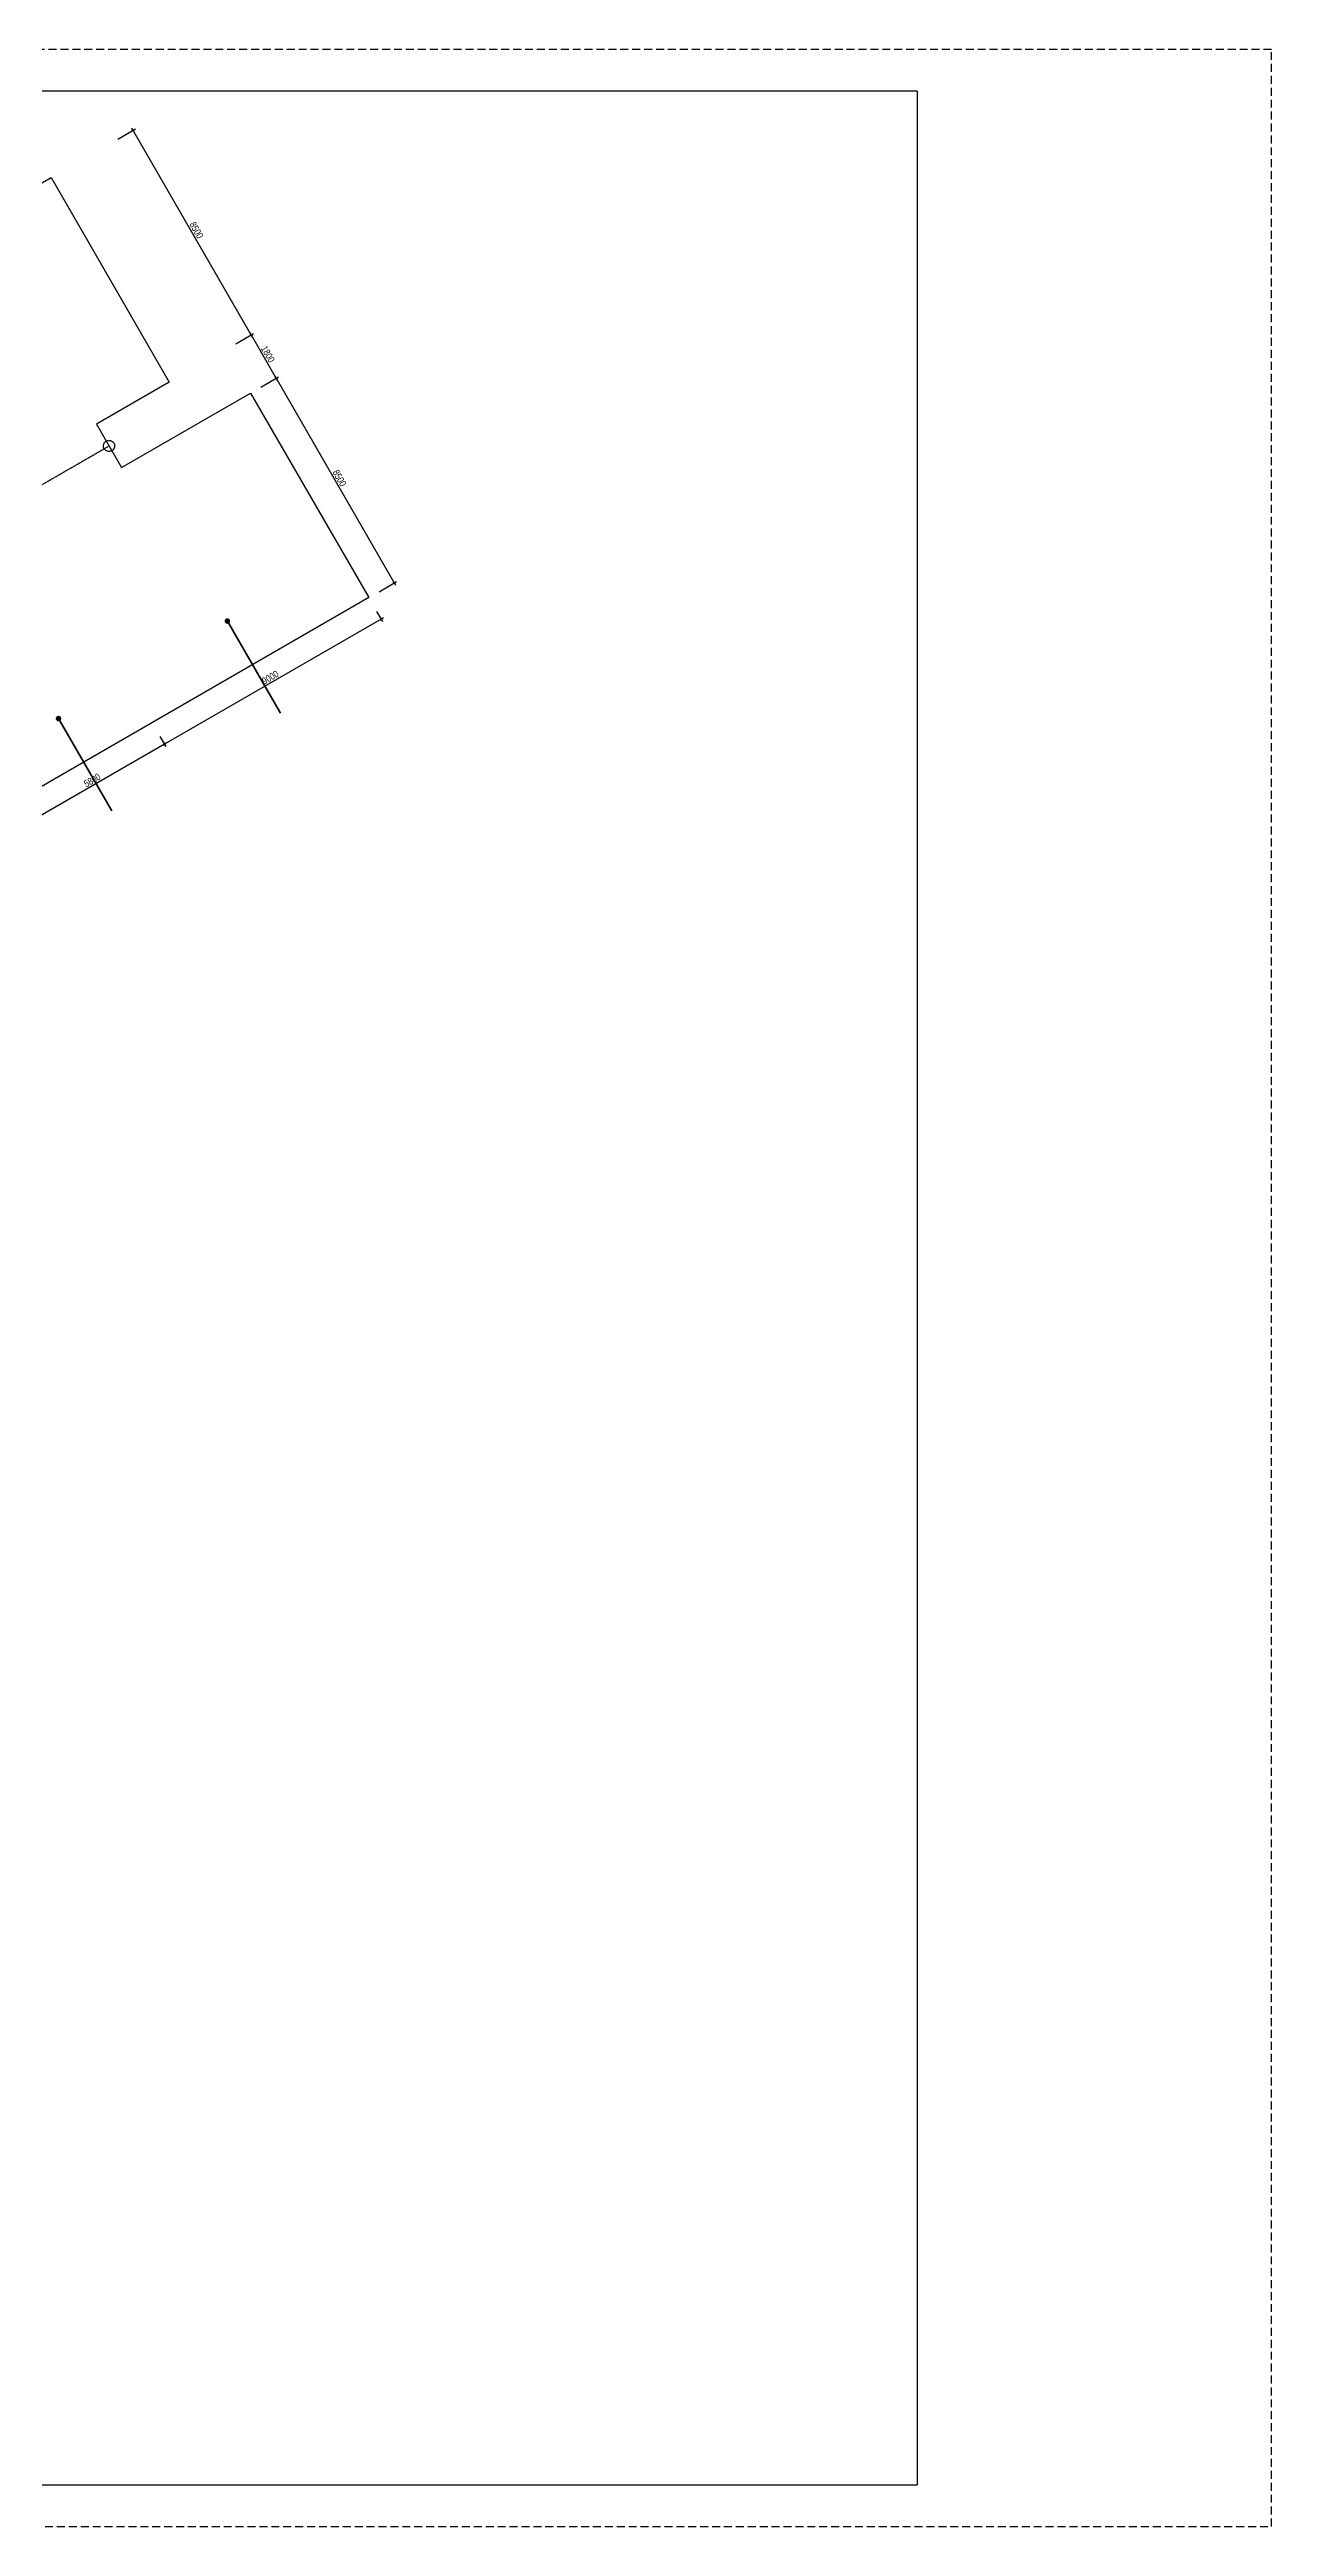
# Model space of a CAD drawing. Header units: millimetres. Extents: x 43 to 126043, y -89269 to -169.
# Drawn here: x 82072 to 126043, y -89269 to -169 of the extents above; entities that cross this region are included whole.
import ezdxf

# ---------------------------------------------------------------- set-up
doc = ezdxf.new("R2010")
doc.units = ezdxf.units.MM
doc.linetypes.add('HIDDEN', pattern=[9.525, 6.35, -3.175])
doc.layers.get('0').update_dxf_attribs({"color": 231})
doc.layers.get('DefPoints').update_dxf_attribs({"color": 191})
doc.layers.add('A-SHBD', color=7, linetype='Continuous', lineweight=35)
doc.layers.add('MDI-BAO', color=1, linetype='Continuous')
doc.layers.add('S-DIM', color=231, linetype='Continuous')
doc.layers.add('MDI-HANHLANG', color=5, linetype='HIDDEN', plot=False)
doc.styles.add('250602-MB CO CAU CĂN HO X1-3A-1$0$style1', font='arial.ttf')
doc.styles.add('VTK_Arial', font='arial.ttf', dxfattribs={"width": 0.8})
doc.dimstyles.new('250602-MB CO CAU CĂN HO X1-3A-1$0$Dim_50', dxfattribs={"dimscale": 50, "dimtxt": 2, "dimasz": 1.5, "dimexe": 1, "dimexo": 0, "dimgap": 1, "dimtad": 1, "dimdec": 0, "dimlfac": -1, "dimzin": 12, "dimdsep": 46, "dimtxsty": '250602-MB CO CAU CĂN HO X1-3A-1$0$style1', "dimblk1": '250602-MB CO CAU CĂN HO X1-3A-1$0$_ARCHTICK', "dimblk2": '250602-MB CO CAU CĂN HO X1-3A-1$0$_ARCHTICK', "dimsah": 1, "dimcen": 1.5, "dimdle": 1.5, "dimclrd": 256, "dimclre": 256, "dimclrt": 2, "dimadec": 1, "dimazin": 3, "dimtm": 1e-09, "dimtfac": 0.416667, "dimtdec": 0, "dimtix": 1, "dimtmove": 2, "dimatfit": 3, "dimfxl": 7, "dimfxlon": 1, "dimtolj": 1, "dimtzin": 0, "dimlwd": -1, "dimlwe": -1, "dimarcsym": 1})
doc.dimstyles.new('A-2.5-DIM100', dxfattribs={"dimscale": 100, "dimtxt": 2.5, "dimasz": 1, "dimexe": 1, "dimexo": 0, "dimgap": 0.5, "dimtad": 1, "dimdec": 0, "dimzin": 12, "dimdsep": 46, "dimtxsty": 'VTK_Arial', "dimblk": 'ARCHTICK', "dimcen": 0, "dimdle": 1, "dimclrd": 256, "dimclre": 256, "dimclrt": 7, "dimadec": 1, "dimazin": 3, "dimtfac": 1, "dimtdec": 0, "dimtmove": 0, "dimatfit": 2, "dimfxl": 20, "dimtolj": 1, "dimtzin": 0, "dimlwd": -1, "dimlwe": -1, "dimarcsym": 0})

# ---------------------------------------------------------------- blocks, each defined once
blk = doc.blocks.new('VTK-A1_BoKhungTen')
at = {"layer": 'DefPoints', "linetype": 'HIDDEN', "ltscale": 0.3}
blk.add_lwpolyline([(0, -594), (840, -594), (840, 0), (0, 0)], close=True, dxfattribs=at)
at = {"layer": 'DefPoints'}
for points in [[(755, -10), (30, -10), (30, -584), (755, -584)], [(755, -10), (755, -584)]]:
    blk.add_lwpolyline(points, dxfattribs=at)
blk = doc.blocks.new('250602-MB CO CAU CĂN HO X1-3A-1$0$_ARCHTICK')
at = {"color": 0, "linetype": 'ByBlock', "const_width": 0.15}
blk.add_lwpolyline([(-0.5, -0.5), (0.5, 0.5)], dxfattribs=at)
blk = doc.blocks.new('_ArchTick')
at = {"color": 0, "linetype": 'ByBlock', "const_width": 0.15}
blk.add_lwpolyline([(-0.5, -0.5), (0.5, 0.5)], dxfattribs=at)
blk = doc.blocks.new('*D21')
at = {"layer": 'DefPoints', "color": 0, "transparency": 16777216}
for p in [(84529, -3391), (89327, -10436), (88779, -10752)]:
    blk.add_point(p, dxfattribs=at)
at = {"layer": 'S-DIM', "transparency": 16777216}
for p, q in [((84529, -3391), (85163, -3025)), ((85027, -2988), (89377, -10523)), ((88779, -10752), (89413, -10386))]:
    blk.add_line(p, q, dxfattribs=at)
at = {"layer": 'S-DIM', "transparency": 16777216, "xscale": 100, "yscale": 100, "zscale": 100}
for p, rotation in [((85077, -3075), 120.0000000000104), ((89327, -10436), 300.0000000000103)]:
    blk.add_blockref('_ArchTick', p, dxfattribs=dict(at, rotation=rotation))
at = {"layer": 'S-DIM', "color": 7, "transparency": 16777216, "insert": (87356, -6667), "char_height": 250, "attachment_point": 5, "rotation": 300, "style": 'VTK_Arial'}
blk.add_mtext('\\A1;8500', dxfattribs=at)
blk = doc.blocks.new('*D22')
at = {"layer": 'DefPoints', "color": 0, "transparency": 16777216}
for p in [(88779, -10752), (89679, -12311), (90227, -11995)]:
    blk.add_point(p, dxfattribs=at)
at = {"layer": 'S-DIM', "transparency": 16777216}
for p, q in [((88779, -10752), (89413, -10386)), ((89277, -10350), (90277, -12081)), ((89679, -12311), (90313, -11945))]:
    blk.add_line(p, q, dxfattribs=at)
at = {"layer": 'S-DIM', "transparency": 16777216, "xscale": 100, "yscale": 100, "zscale": 100}
for p, rotation in [((89327, -10436), 119.9999999999997), ((90227, -11995), 299.9999999999997)]:
    blk.add_blockref('_ArchTick', p, dxfattribs=dict(at, rotation=rotation))
at = {"layer": 'S-DIM', "color": 7, "transparency": 16777216, "insert": (89930, -11127), "char_height": 250, "attachment_point": 5, "rotation": 300, "style": 'VTK_Arial'}
blk.add_mtext('\\A1;1800', dxfattribs=at)
blk = doc.blocks.new('*D23')
at = {"layer": 'DefPoints', "color": 0, "transparency": 16777216}
for p in [(89679, -12311), (94477, -19356), (93929, -19672)]:
    blk.add_point(p, dxfattribs=at)
at = {"layer": 'S-DIM', "transparency": 16777216}
for p, q in [((89679, -12311), (90313, -11945)), ((90177, -11908), (94527, -19442)), ((93929, -19672), (94563, -19306))]:
    blk.add_line(p, q, dxfattribs=at)
at = {"layer": 'S-DIM', "transparency": 16777216, "xscale": 100, "yscale": 100, "zscale": 100}
for p, rotation in [((90227, -11995), 119.9999999999997), ((94477, -19356), 299.9999999999997)]:
    blk.add_blockref('_ArchTick', p, dxfattribs=dict(at, rotation=rotation))
at = {"layer": 'S-DIM', "color": 7, "transparency": 16777216, "insert": (92505, -15586), "char_height": 250, "attachment_point": 5, "rotation": 300, "style": 'VTK_Arial'}
blk.add_mtext('\\A1;8500', dxfattribs=at)
blk = doc.blocks.new('*D24')
at = {"layer": 'DefPoints', "color": 0, "transparency": 16777216}
for p in [(93842, -20380, 0), (86047, -24880, 0), (86208, -25158)]:
    blk.add_point(p, dxfattribs=at)
at = {"layer": 'S-DIM', "transparency": 16777216}
for p, q in [((93842, -20380), (94052, -20745)), ((94089, -20608), (86121, -25208)), ((86047, -24880), (86258, -25245))]:
    blk.add_line(p, q, dxfattribs=at)
at = {"layer": 'S-DIM', "transparency": 16777216, "xscale": 100, "yscale": 100, "zscale": 100}
for p, rotation in [((94002, -20658), 30.00000000011796), ((86208, -25158), 210.0000000001179)]:
    blk.add_blockref('_ArchTick', p, dxfattribs=dict(at, rotation=rotation))
at = {"layer": 'S-DIM', "color": 7, "transparency": 16777216, "insert": (90016, -22754), "char_height": 250, "attachment_point": 5, "rotation": 30, "style": 'VTK_Arial'}
blk.add_mtext('\\A1;9000', dxfattribs=at)
blk = doc.blocks.new('*D25')
at = {"layer": 'DefPoints', "color": 0, "transparency": 16777216}
for p in [(86047, -24880, 0), (81017, -27767, 0), (81185, -28058)]:
    blk.add_point(p, dxfattribs=at)
at = {"layer": 'S-DIM', "transparency": 16777216}
for p, q in [((86047, -24880), (86258, -25245)), ((86294, -25108), (81098, -28108)), ((81017, -27767), (81235, -28145))]:
    blk.add_line(p, q, dxfattribs=at)
at = {"layer": 'S-DIM', "transparency": 16777216, "xscale": 100, "yscale": 100, "zscale": 100}
for p, rotation in [((86208, -25158), 30.00000000011796), ((81185, -28058), 210.000000000118)]:
    blk.add_blockref('_ArchTick', p, dxfattribs=dict(at, rotation=rotation))
at = {"layer": 'S-DIM', "color": 7, "transparency": 16777216, "insert": (83608, -26454), "char_height": 250, "attachment_point": 5, "rotation": 30, "style": 'VTK_Arial'}
blk.add_mtext('\\A1;5800', dxfattribs=at)

msp = doc.modelspace()

# ---------------------------------------------------------------- linework, layer by layer
at = {"layer": 'MDI-BAO'}
msp.add_lwpolyline([(48788.9, -77130.2), (40288.9, -77130.2), (40288.9, -39800.2), (5830.1, -19886.3), (10079.4, -12524.6), (14556.9, -15109.3), (15457.5, -13551.1), (12997.8, -12130.5), (17247.7, -4769.5), (47363.7, -22156.9), (52014.8, -22163.2), (82130.8, -4775.7), (86380.8, -12137), (83762.2, -13648.8), (84662.2, -15207.6), (89306.9, -12526.1), (93556.3, -19886.1), (59088.9, -39786.9), (59088.9, -77816.9), (50588.9, -77816.9), (50588.7, -71902), (48788.9, -71902)], close=True, dxfattribs=at)
at = {"layer": 'MDI-HANHLANG'}
msp.add_line((54925.5, -31336.9), (84212.2, -14428.2), dxfattribs=at)
msp.add_circle((84212.2, -14428.2), 200, dxfattribs=at)

# ---------------------------------------------------------------- block references
at = {"layer": 'DefPoints', "xscale": 150, "yscale": 150, "zscale": 150}
msp.add_blockref('VTK-A1_BoKhungTen', (43.4, -168.9), dxfattribs=at)

# ---------------------------------------------------------------- dimensions: what is measured, and where the dimension line sits
at = {"layer": 'S-DIM'}
for p1, p2, distance, picture, middle in [((84529.5, -3390.9), (88779.5, -10752.1), 631.9, '*D21', (87355.6, -6666.7)), ((93841.6, -20380, 0), (86047.3, -24880, 0), 320.9, '*D24', (90016.1, -22754.1))]:
    dim = msp.add_aligned_dim(p1=p1, p2=p2, distance=distance, dimstyle='A-2.5-DIM100', override={"dimpost": '\\X'}, dxfattribs=at)
    dim.commit()
    dim.dimension.update_dxf_attribs({"geometry": picture, "text_midpoint": middle})
for base, p1, p2, angle, picture, middle in [((90226.5, -11994.6), (88779.5, -10752.1), (89679.3, -12310.6), 120, '*D22', (89930.5, -11126.6)), ((94476.5, -19355.9), (89679.3, -12310.6), (93929.3, -19671.8), 120, '*D23', (92505.4, -15586.4)), ((81184.9, -28058), (86047.3, -24880, 0), (81016.9, -27767, 0), 30, '*D25', (83607.5, -26454.1))]:
    dim = msp.add_linear_dim(base=base, p1=p1, p2=p2, angle=angle, dimstyle='A-2.5-DIM100', override={"dimpost": '\\X', "dimtmove": 1}, dxfattribs=at)
    dim.commit()
    dim.dimension.update_dxf_attribs({"geometry": picture, "text_midpoint": middle})

# ---------------------------------------------------------------- leaders
at = {"layer": 'A-SHBD'}
for points in [[(88471.4, -20728.2, 0), (90384.3, -24041.4, 0)], [(82395.6, -24236.1, 0), (84308.5, -27549.3, 0)]]:
    msp.add_leader(points, dimstyle='250602-MB CO CAU CĂN HO X1-3A-1$0$Dim_50', override={"dimasz": 4, "dimtad": 0, "dimldrblk": 'Dot', "dimtfill": 1}, dxfattribs=at)

doc.saveas('drawing.dxf')
